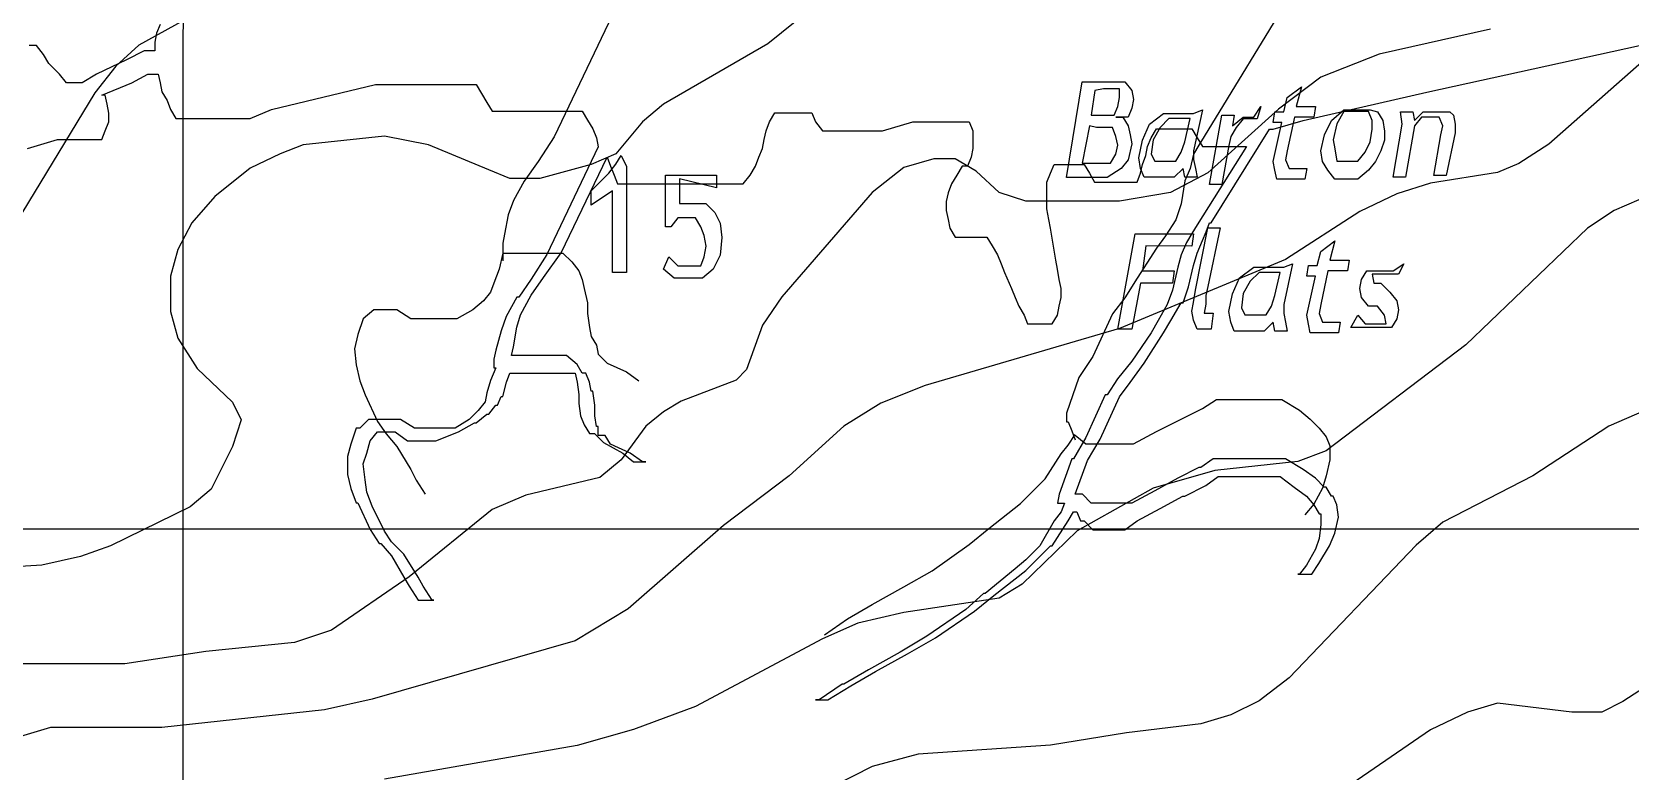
# Model space of a CAD drawing. Extents: x -0.49 to 6.91, y -0.57 to 8.11.
# Drawn here: x 0.2395 to 0.7164, y 2.5431 to 2.7636 of the extents above; entities that cross this region are included whole.
import ezdxf

# ---------------------------------------------------------------- set-up
doc = ezdxf.new("R2010")
doc.units = 0
for name, color, linetype in [('Grid', 7, 'CONTINUOUS'), ('Labels', 7, 'CONTINUOUS'), ('roads', 7, 'CONTINUOUS'), ('topo', 7, 'CONTINUOUS'), ('topo_grid', 7, 'CONTINUOUS'), ('white', 7, 'CONTINUOUS')]:
    doc.layers.add(name, color=color, linetype=linetype)

msp = doc.modelspace()

# ---------------------------------------------------------------- linework, layer by layer
at = {"layer": 'Grid', "color": 1}
for points in [[(0.416893, 2.723458), (0.416893, 2.69184), (0.412675, 2.69184), (0.412675, 2.716182), (0.406349, 2.711949), (0.406349, 2.716182), (0.408984, 2.718828), (0.411619, 2.721474), (0.413728, 2.72412), (0.41531, 2.726765)], [(0.432711, 2.71978), (0.432711, 2.712372), (0.434293, 2.712372), (0.436928, 2.712372), (0.440619, 2.712372), (0.443256, 2.709726), (0.444839, 2.706551), (0.445365, 2.702318), (0.444839, 2.697026), (0.44273, 2.692793), (0.439567, 2.690147), (0.435349, 2.690147), (0.431131, 2.690147), (0.427968, 2.692793), (0.42955, 2.696497), (0.432188, 2.693851), (0.434823, 2.693851), (0.437458, 2.693851), (0.439041, 2.693851), (0.440094, 2.696497), (0.44062, 2.699672), (0.440094, 2.702847), (0.439041, 2.705493), (0.437458, 2.708139), (0.434823, 2.708139), (0.432188, 2.708139), (0.430079, 2.705493), (0.428497, 2.705493), (0.428497, 2.720839), (0.443783, 2.720839), (0.443783, 2.717135)]]:
    msp.add_lwpolyline(points, close=True, dxfattribs=at)
at = {"layer": 'Labels', "color": 6}
for points in [[(0.567689, 2.746133), (0.568215, 2.743487), (0.567689, 2.740841), (0.566633, 2.738195), (0.565051, 2.738195), (0.562942, 2.738195), (0.565051, 2.738195), (0.566633, 2.73555), (0.56716, 2.732904), (0.567686, 2.730258), (0.566633, 2.725495), (0.564525, 2.72285), (0.560307, 2.720204), (0.55398, 2.720204), (0.551344, 2.720204), (0.54818, 2.720204), (0.552926, 2.748673), (0.558198, 2.748673), (0.562416, 2.748673), (0.565579, 2.748673)], [(0.618304, 2.747191), (0.616722, 2.74137), (0.622522, 2.74137), (0.621995, 2.738195), (0.616195, 2.738195), (0.614086, 2.728141), (0.61356, 2.725495), (0.614615, 2.72285), (0.616724, 2.72285), (0.619887, 2.72285), (0.61936, 2.719675), (0.617781, 2.719675), (0.614614, 2.719675), (0.612505, 2.719675), (0.610923, 2.719675), (0.610396, 2.72232), (0.60987, 2.724966), (0.60987, 2.724966), (0.612508, 2.736608), (0.60987, 2.736608), (0.610396, 2.739783), (0.613032, 2.739783), (0.614087, 2.744016)], [(0.556616, 2.746133), (0.555563, 2.738725), (0.558198, 2.738725), (0.560834, 2.738725), (0.562416, 2.738725), (0.563471, 2.74137), (0.563998, 2.744016), (0.563998, 2.746662), (0.562942, 2.746662), (0.56136, 2.746662), (0.559251, 2.746662)], [(0.588778, 2.740339), (0.586143, 2.728168), (0.586143, 2.725522), (0.586669, 2.722876), (0.587196, 2.72023), (0.583506, 2.72023), (0.582979, 2.722876), (0.580342, 2.72023), (0.576124, 2.72023), (0.573488, 2.72023), (0.57138, 2.72023), (0.570327, 2.722876), (0.5698, 2.726051), (0.570853, 2.731343), (0.572962, 2.736105), (0.57718, 2.73928), (0.579289, 2.73928), (0.581924, 2.73928), (0.586142, 2.73928)], [(0.574543, 2.725046), (0.577178, 2.725046), (0.579287, 2.725046), (0.580869, 2.725046), (0.582451, 2.727691), (0.583507, 2.730866), (0.585089, 2.737746), (0.584034, 2.737746), (0.581398, 2.737746), (0.578763, 2.737746), (0.576128, 2.7351), (0.574019, 2.731396), (0.573493, 2.727162)], [(0.606177, 2.741397), (0.605124, 2.737693), (0.602489, 2.737693), (0.600907, 2.737693), (0.598798, 2.735047), (0.597216, 2.732401), (0.596689, 2.729755), (0.59458, 2.718114), (0.590889, 2.718114), (0.59458, 2.738751), (0.598271, 2.738751), (0.597745, 2.735576), (0.600908, 2.738222), (0.604072, 2.738222)], [(0.640976, 2.739809), (0.642558, 2.737164), (0.643085, 2.733989), (0.643085, 2.731343), (0.642032, 2.728168), (0.640449, 2.724993), (0.638341, 2.722347), (0.635178, 2.719701), (0.631487, 2.719701), (0.628324, 2.719701), (0.626215, 2.722347), (0.624633, 2.724993), (0.624106, 2.728168), (0.625159, 2.73293), (0.627268, 2.737164), (0.630959, 2.740339), (0.635704, 2.740339), (0.638868, 2.740339)], [(0.628849, 2.725046), (0.630431, 2.725046), (0.632013, 2.725046), (0.635176, 2.725046), (0.637285, 2.727691), (0.638867, 2.730866), (0.639394, 2.734571), (0.639394, 2.737216), (0.638338, 2.739862), (0.636756, 2.739862), (0.635174, 2.739862), (0.633065, 2.739862), (0.630956, 2.739862), (0.628847, 2.736158), (0.627792, 2.731396), (0.628318, 2.72875)], [(0.663647, 2.738751), (0.664173, 2.736105), (0.664173, 2.733459), (0.661538, 2.720759), (0.657847, 2.720759), (0.659956, 2.73293), (0.660483, 2.735576), (0.659427, 2.738222), (0.656792, 2.738222), (0.654156, 2.738222), (0.652048, 2.735576), (0.64941, 2.72023), (0.645721, 2.72023), (0.648356, 2.736105), (0.648356, 2.736105), (0.64783, 2.739809), (0.65152, 2.739809), (0.652046, 2.737164), (0.652046, 2.737164), (0.654682, 2.739809), (0.6589, 2.739809), (0.661008, 2.739809), (0.66259, 2.739809)], [(0.555035, 2.735603), (0.552926, 2.72449), (0.555035, 2.72449), (0.558725, 2.72449), (0.561363, 2.72449), (0.562945, 2.727136), (0.563472, 2.729782), (0.562945, 2.732428), (0.561892, 2.735073), (0.559783, 2.735073), (0.557148, 2.735073)], [(0.591415, 2.67496), (0.588777, 2.67496), (0.587195, 2.67496), (0.586139, 2.677606), (0.585613, 2.680252), (0.586139, 2.682898), (0.586666, 2.686602), (0.590357, 2.705123), (0.594048, 2.705123), (0.590357, 2.68766), (0.58983, 2.685014), (0.58983, 2.682368), (0.589304, 2.679723), (0.590357, 2.679723), (0.591939, 2.679723)], [(0.571907, 2.699751), (0.570851, 2.692343), (0.580341, 2.692343), (0.579815, 2.688639), (0.570325, 2.688639), (0.56769, 2.674881), (0.563471, 2.674881), (0.568743, 2.70335), (0.586142, 2.70335), (0.585616, 2.699646)], [(0.628322, 2.701313), (0.62674, 2.695492), (0.63254, 2.695492), (0.632013, 2.692317), (0.626213, 2.692317), (0.624104, 2.682263), (0.623578, 2.679617), (0.624631, 2.676971), (0.626739, 2.676971), (0.629904, 2.676971), (0.629377, 2.673796), (0.627795, 2.673796), (0.624631, 2.673796), (0.622522, 2.673796), (0.620942, 2.673796), (0.620416, 2.676442), (0.619887, 2.679088), (0.619887, 2.679088), (0.622525, 2.690729), (0.619887, 2.690729), (0.620416, 2.693904), (0.623051, 2.693904), (0.624104, 2.698138)], [(0.615668, 2.69446), (0.613033, 2.682289), (0.613033, 2.679643), (0.613559, 2.676997), (0.614086, 2.674351), (0.610395, 2.674351), (0.609868, 2.676997), (0.607233, 2.674351), (0.603015, 2.674351), (0.60038, 2.674351), (0.598271, 2.674351), (0.597215, 2.676997), (0.596689, 2.680172), (0.597742, 2.685464), (0.599851, 2.690226), (0.604069, 2.693401), (0.606178, 2.693401), (0.608816, 2.693401), (0.613034, 2.693401)], [(0.601432, 2.679167), (0.60407, 2.679167), (0.606179, 2.679167), (0.607761, 2.679167), (0.609343, 2.681813), (0.610399, 2.684988), (0.611981, 2.691867), (0.610928, 2.691867), (0.60829, 2.691867), (0.605655, 2.691867), (0.60302, 2.689221), (0.600911, 2.685517), (0.600384, 2.681284)], [(0.648884, 2.69446), (0.647302, 2.691285), (0.645193, 2.691285), (0.643084, 2.691285), (0.640446, 2.691285), (0.63992, 2.691285), (0.639393, 2.691285), (0.63992, 2.688639), (0.642029, 2.688639), (0.644667, 2.685993), (0.646775, 2.683347), (0.647304, 2.680701), (0.646775, 2.678056), (0.645196, 2.67541), (0.642032, 2.67541), (0.638868, 2.67541), (0.635705, 2.67541), (0.633069, 2.67541), (0.635178, 2.679114), (0.637287, 2.676468), (0.639396, 2.676468), (0.642559, 2.676468), (0.643614, 2.676468), (0.643614, 2.676468), (0.643088, 2.679114), (0.640979, 2.68176), (0.638344, 2.68176), (0.636235, 2.684406), (0.635709, 2.687051), (0.636235, 2.689697), (0.637815, 2.692343), (0.640453, 2.692343), (0.643615, 2.692343), (0.645724, 2.692343)]]:
    msp.add_lwpolyline(points, close=True, dxfattribs=at)
at = {"layer": 'roads', "color": 7}
for points in [[(0.422693, 2.793599), (0.41373, 2.770845), (0.395276, 2.732348), (0.390531, 2.72494), (0.386313, 2.719119), (0.383149, 2.713298), (0.381569, 2.709065), (0.380514, 2.703244), (0.379987, 2.700598), (0.379987, 2.697952), (0.379987, 2.695306)], [(0.615669, 2.77566), (0.589307, 2.732428), (0.587725, 2.729782), (0.586143, 2.727136), (0.58509, 2.722903), (0.583507, 2.719198), (0.582452, 2.712319), (0.580872, 2.707557), (0.577708, 2.702794), (0.575073, 2.69909), (0.569273, 2.690094), (0.565582, 2.684273), (0.561892, 2.679511), (0.556092, 2.666811), (0.551874, 2.660461), (0.548183, 2.649878), (0.548183, 2.647232), (0.548712, 2.647232), (0.549765, 2.644586), (0.550818, 2.64194)], [(0.379985, 2.697635), (0.378929, 2.692872), (0.37735, 2.688639), (0.376294, 2.685993), (0.374185, 2.683347), (0.371022, 2.680701), (0.366277, 2.678056), (0.359422, 2.678056), (0.356259, 2.678056), (0.352568, 2.678056), (0.34835, 2.680701), (0.346241, 2.680701), (0.343078, 2.680701), (0.341496, 2.680701), (0.338333, 2.678056), (0.336751, 2.673293), (0.335695, 2.66906), (0.336224, 2.664297), (0.337277, 2.659535), (0.338859, 2.655301), (0.34255, 2.647364), (0.345185, 2.64366), (0.348348, 2.639956), (0.352566, 2.633076), (0.354148, 2.629901), (0.356784, 2.625668)], [(0.379985, 2.697635), (0.385785, 2.697635), (0.391584, 2.697635), (0.394222, 2.697635), (0.397912, 2.697635), (0.40055, 2.694989), (0.402659, 2.692343), (0.403714, 2.689697), (0.404241, 2.687051), (0.405297, 2.682818), (0.405297, 2.679643), (0.405823, 2.67541), (0.40635, 2.672764), (0.407932, 2.670118), (0.408458, 2.667472), (0.411094, 2.664826), (0.416894, 2.662181), (0.420585, 2.659535)], [(0.550816, 2.643316), (0.55398, 2.64067), (0.557143, 2.64067), (0.558199, 2.64067), (0.560307, 2.64067), (0.562416, 2.64067), (0.565051, 2.64067), (0.568214, 2.64067), (0.575069, 2.644374), (0.58245, 2.648078), (0.588777, 2.651253), (0.592995, 2.653899), (0.596158, 2.653899), (0.603013, 2.653899), (0.607231, 2.653899), (0.612503, 2.653899), (0.617775, 2.650724), (0.620939, 2.648078), (0.623574, 2.645433), (0.625683, 2.642787), (0.626739, 2.640141), (0.626739, 2.635908), (0.625683, 2.631145), (0.62463, 2.627441), (0.621992, 2.622678), (0.619357, 2.619503)], [(0.475946, 2.583732), (0.4828, 2.588494), (0.490181, 2.592728), (0.499672, 2.598019), (0.508108, 2.602782), (0.51918, 2.610719), (0.52498, 2.615482), (0.53447, 2.62289), (0.537633, 2.626065), (0.541851, 2.630298), (0.546597, 2.637707), (0.548706, 2.640353), (0.550814, 2.643528)]]:
    msp.add_lwpolyline(points, dxfattribs=at)
at = {"layer": 'topo', "color": 2}
for points in [[(0.189649, 2.945973), (0.242373, 2.929569), (0.263463, 2.924806), (0.296679, 2.90946), (0.30037, 2.905227), (0.307224, 2.893585), (0.319883, 2.878239), (0.332537, 2.853369), (0.347299, 2.838552), (0.351517, 2.83326), (0.353099, 2.827969), (0.352573, 2.825323), (0.344664, 2.817385), (0.32252, 2.802569), (0.305116, 2.793044), (0.300898, 2.787752), (0.29668, 2.77611), (0.293517, 2.771877), (0.271373, 2.759706), (0.264518, 2.753356), (0.258191, 2.745419), (0.223921, 2.689009)], [(0.475416, 2.773279), (0.459072, 2.76005), (0.427964, 2.742058), (0.421637, 2.736767), (0.413729, 2.727242), (0.406347, 2.724067), (0.391057, 2.719833), (0.382094, 2.719833), (0.375767, 2.722479), (0.357841, 2.729888), (0.34466, 2.732533), (0.320406, 2.729888), (0.313548, 2.727242), (0.304584, 2.723008), (0.29404, 2.714542), (0.287185, 2.706604), (0.282967, 2.698667), (0.280858, 2.690729), (0.280858, 2.680146), (0.282967, 2.672208), (0.288767, 2.663213), (0.299312, 2.653158), (0.301947, 2.647867), (0.299312, 2.639929), (0.292985, 2.627229), (0.286658, 2.621938), (0.262932, 2.610296), (0.253969, 2.607121), (0.24237, 2.604475), (0.198608, 2.601829)], [(0.674718, 2.764416), (0.641501, 2.757007), (0.624102, 2.750128), (0.611448, 2.740603), (0.590359, 2.721553), (0.579286, 2.715732), (0.563996, 2.713086), (0.536052, 2.713086), (0.528144, 2.715732), (0.521289, 2.722082), (0.514962, 2.725786), (0.508635, 2.725786), (0.499668, 2.723141), (0.490178, 2.715732), (0.463288, 2.684617), (0.457488, 2.676151), (0.452743, 2.662921), (0.44958, 2.659746), (0.433235, 2.653396), (0.427963, 2.650221), (0.42269, 2.645988), (0.415309, 2.635934), (0.408982, 2.630642), (0.386838, 2.625351), (0.37682, 2.621117), (0.352039, 2.601009), (0.328841, 2.585134), (0.317768, 2.58143), (0.291402, 2.578784), (0.267148, 2.57508), (0.235516, 2.57508)], [(0.727447, 2.761241), (0.692118, 2.730126), (0.683154, 2.724305), (0.676827, 2.721659), (0.656792, 2.718484), (0.646774, 2.715309), (0.635702, 2.710017), (0.613558, 2.69573), (0.563997, 2.675092), (0.506, 2.658159), (0.492814, 2.652867), (0.481742, 2.645988), (0.465398, 2.631171), (0.44589, 2.616355), (0.417418, 2.591484), (0.401601, 2.581959), (0.340968, 2.564496), (0.326732, 2.561321), (0.278221, 2.55603), (0.245005, 2.55603), (0.236042, 2.553384)], [(0.719015, 2.713483), (0.711634, 2.710308), (0.703725, 2.705017), (0.667341, 2.670224), (0.625688, 2.63858), (0.617252, 2.635405), (0.592472, 2.632759), (0.574018, 2.627467), (0.551347, 2.614767), (0.535002, 2.598892), (0.528148, 2.594659), (0.499672, 2.590426), (0.485964, 2.587251), (0.475419, 2.582488), (0.437457, 2.56238), (0.419004, 2.555501), (0.402132, 2.550738), (0.344662, 2.540684)], [(0.725866, 2.652814), (0.710048, 2.645935), (0.687372, 2.631119), (0.660483, 2.61736), (0.652574, 2.610481), (0.614613, 2.570926), (0.605649, 2.564047), (0.597214, 2.559813), (0.58825, 2.557168), (0.566106, 2.554522), (0.543435, 2.550818), (0.503887, 2.548172), (0.490178, 2.544468), (0.462234, 2.53018)], [(0.732194, 2.575503), (0.714267, 2.563861), (0.70794, 2.560686), (0.698977, 2.560686), (0.676829, 2.563332), (0.667866, 2.560686), (0.656793, 2.555395), (0.628322, 2.535816)]]:
    msp.add_lwpolyline(points, dxfattribs=at)
at = {"layer": 'topo_grid', "color": 7}
for points in [[(0.28455, 2.502028), (0.28455, 2.553701), (0.28455, 2.604845), (0.28455, 2.656492), (0.28455, 2.707636), (0.28455, 2.759309), (0.285076, 2.810453), (0.285076, 2.862126), (0.285076, 2.913799), (0.285076, 2.964943), (0.285076, 3.016616), (0.285076, 3.06776), (0.285603, 3.119434)], [(0.216008, 2.615376), (0.253442, 2.615376), (0.290349, 2.615376), (0.327788, 2.615376), (0.364695, 2.615376), (0.40213, 2.615376), (0.439037, 2.615376), (0.476471, 2.615376), (0.51391, 2.615376), (0.550817, 2.615376), (0.588252, 2.615376), (0.625159, 2.615376), (0.662593, 2.615376), (0.700032, 2.615376), (0.736939, 2.615376)]]:
    msp.add_lwpolyline(points, dxfattribs=at)
at = {"layer": 'white', "color": 7}
for points in [[(0.277692, 2.765871), (0.276636, 2.763225), (0.27611, 2.760579), (0.27611, 2.757933), (0.272945, 2.757933), (0.267674, 2.755288), (0.258711, 2.751054), (0.254493, 2.748408), (0.253968, 2.748408), (0.251859, 2.748408), (0.24975, 2.748408), (0.247642, 2.751054), (0.244478, 2.754229), (0.242896, 2.756875), (0.240787, 2.759521), (0.238678, 2.759521)], [(0.238151, 2.728829), (0.247114, 2.731475), (0.250282, 2.731475), (0.252918, 2.731475), (0.255554, 2.731475), (0.25819, 2.731475), (0.260299, 2.731475), (0.261354, 2.734121), (0.262408, 2.736767), (0.262408, 2.739413), (0.261881, 2.742058), (0.261354, 2.744704), (0.260299, 2.744704), (0.269263, 2.748408), (0.274008, 2.751054), (0.274535, 2.751054), (0.27717, 2.751054), (0.277699, 2.748408), (0.278226, 2.745763), (0.279808, 2.743117), (0.280861, 2.740471), (0.282443, 2.737825), (0.284552, 2.737825), (0.287187, 2.737825), (0.289822, 2.737825), (0.29246, 2.737825), (0.295623, 2.737825), (0.298786, 2.737825), (0.304586, 2.737825), (0.310913, 2.740471), (0.342021, 2.747879), (0.348347, 2.747879), (0.354147, 2.747879), (0.357311, 2.747879), (0.359946, 2.747879), (0.362582, 2.747879), (0.365217, 2.747879), (0.367855, 2.747879), (0.369963, 2.747879), (0.372072, 2.747879), (0.373654, 2.745233), (0.375237, 2.742588), (0.376819, 2.739942), (0.378928, 2.739942), (0.381036, 2.739942), (0.383145, 2.739942), (0.38578, 2.739942), (0.388415, 2.739942), (0.394215, 2.739942), (0.396851, 2.739942), (0.399486, 2.739942), (0.401595, 2.739942), (0.403703, 2.739942), (0.405286, 2.737296), (0.406868, 2.73465), (0.407921, 2.732004), (0.408447, 2.729358), (0.393157, 2.697211), (0.388412, 2.689803), (0.384721, 2.684511), (0.384195, 2.684511), (0.381032, 2.678691), (0.381032, 2.678691), (0.37945, 2.674457), (0.37945, 2.674457), (0.377867, 2.668636), (0.377341, 2.665991), (0.377341, 2.665991), (0.377341, 2.665991), (0.377341, 2.663345), (0.377341, 2.663345), (0.377867, 2.663345), (0.376285, 2.659641), (0.375232, 2.655936), (0.374706, 2.653291), (0.372597, 2.650645), (0.369959, 2.647999), (0.365741, 2.645353), (0.359415, 2.645353), (0.356258, 2.645353), (0.353623, 2.645353), (0.349405, 2.647999), (0.348877, 2.647999), (0.346239, 2.647999), (0.345713, 2.647999), (0.343077, 2.647999), (0.342551, 2.647999), (0.342024, 2.647999), (0.340442, 2.647999), (0.339916, 2.647999), (0.33728, 2.645353), (0.336754, 2.645353), (0.336227, 2.645353), (0.336227, 2.645353), (0.336227, 2.645353), (0.334645, 2.640591), (0.334645, 2.640591), (0.333589, 2.636886), (0.333589, 2.636886), (0.333589, 2.636886), (0.333589, 2.631595), (0.333589, 2.631595), (0.334645, 2.627361), (0.334645, 2.627361), (0.336227, 2.623128), (0.336754, 2.623128), (0.340445, 2.615191), (0.34308, 2.610957), (0.343606, 2.610957), (0.346769, 2.607253), (0.35046, 2.600903), (0.35046, 2.600903), (0.352043, 2.598257), (0.354678, 2.594024), (0.354678, 2.594024), (0.355204, 2.594024), (0.355731, 2.594024), (0.355731, 2.594024), (0.356257, 2.594024), (0.356784, 2.594024), (0.357311, 2.594024), (0.357837, 2.594024), (0.358364, 2.594024), (0.35889, 2.594024), (0.35889, 2.594024), (0.35889, 2.594024), (0.359417, 2.594024), (0.359417, 2.594024), (0.358894, 2.594024), (0.358894, 2.594024), (0.358894, 2.594024), (0.356259, 2.598257), (0.356259, 2.598257), (0.354677, 2.600903), (0.350459, 2.607782), (0.350459, 2.607782), (0.346768, 2.611486), (0.34466, 2.614661), (0.340969, 2.62207), (0.339387, 2.626303), (0.33886, 2.630007), (0.338334, 2.63477), (0.339387, 2.637945), (0.340442, 2.641649), (0.342551, 2.644295), (0.343604, 2.644295), (0.345713, 2.644295), (0.346239, 2.644295), (0.347822, 2.644295), (0.351512, 2.641649), (0.352039, 2.641649), (0.35573, 2.641649), (0.356256, 2.641649), (0.35942, 2.641649), (0.359946, 2.641649), (0.3668, 2.644295), (0.371545, 2.646941), (0.372072, 2.646941), (0.375236, 2.649586), (0.375762, 2.649586), (0.377871, 2.652232), (0.377871, 2.652232), (0.378397, 2.652232), (0.379453, 2.654878), (0.37998, 2.654878), (0.37998, 2.654878), (0.381035, 2.659111), (0.382088, 2.661757), (0.385779, 2.661757), (0.391578, 2.661757), (0.394216, 2.661757), (0.397379, 2.661757), (0.399488, 2.661757), (0.399488, 2.661757), (0.40107, 2.661757), (0.40107, 2.661757), (0.401597, 2.661757), (0.402123, 2.659111), (0.40265, 2.655407), (0.40265, 2.652761), (0.40265, 2.652761), (0.40265, 2.652761), (0.403176, 2.649057), (0.404229, 2.646411), (0.404229, 2.646411), (0.404229, 2.646411), (0.405812, 2.643766), (0.405812, 2.643766), (0.406867, 2.643766), (0.406867, 2.643766), (0.407394, 2.643766), (0.410029, 2.64112), (0.410029, 2.64112), (0.415829, 2.637945), (0.418992, 2.635299), (0.419519, 2.635299), (0.420045, 2.635299), (0.420572, 2.635299), (0.421098, 2.635299), (0.421627, 2.635299), (0.422154, 2.635299), (0.422154, 2.635299), (0.42268, 2.635299), (0.42268, 2.635299), (0.42268, 2.635299), (0.42268, 2.635299), (0.42268, 2.635299), (0.42268, 2.635299), (0.42268, 2.635299), (0.422164, 2.635299), (0.422164, 2.635299), (0.421637, 2.635299), (0.417946, 2.637945), (0.417946, 2.637945), (0.412146, 2.640591), (0.410564, 2.643236), (0.409511, 2.643236), (0.409511, 2.643236), (0.408458, 2.643236), (0.408458, 2.645882), (0.407929, 2.645882), (0.407402, 2.649057), (0.407402, 2.652232), (0.407402, 2.652232), (0.406876, 2.656466), (0.406876, 2.656466), (0.406349, 2.656466), (0.40582, 2.659111), (0.40582, 2.659111), (0.404767, 2.661757), (0.40424, 2.661757), (0.40424, 2.661757), (0.403714, 2.661757), (0.402132, 2.664403), (0.398969, 2.667049), (0.398442, 2.667049), (0.394751, 2.667049), (0.391584, 2.667049), (0.385784, 2.667049), (0.38262, 2.667049), (0.383147, 2.669695), (0.3842, 2.675516), (0.385255, 2.67922), (0.388418, 2.685041), (0.392109, 2.690332), (0.397381, 2.697741), (0.397381, 2.697741), (0.411091, 2.72621), (0.412144, 2.723564), (0.413199, 2.720918), (0.414252, 2.718272), (0.416361, 2.718272), (0.417943, 2.718272), (0.420578, 2.718272), (0.423214, 2.718272), (0.425849, 2.718272), (0.429013, 2.718272), (0.431648, 2.718272), (0.434812, 2.718272), (0.43798, 2.718272), (0.440615, 2.718272), (0.443778, 2.718272), (0.446414, 2.718272), (0.449052, 2.718272), (0.451687, 2.718272), (0.453796, 2.720918), (0.455378, 2.723564), (0.456431, 2.72621), (0.457487, 2.728856), (0.458013, 2.731501), (0.45854, 2.734147), (0.459595, 2.736793), (0.461177, 2.739439), (0.46276, 2.739439), (0.464868, 2.739439), (0.466977, 2.739439), (0.468559, 2.739439), (0.470668, 2.739439), (0.47225, 2.739439), (0.473306, 2.736793), (0.475415, 2.734147), (0.476997, 2.734147), (0.479106, 2.734147), (0.481741, 2.734147), (0.484376, 2.734147), (0.48754, 2.734147), (0.490175, 2.734147), (0.493338, 2.734147), (0.502301, 2.736793), (0.505465, 2.736793), (0.508101, 2.736793), (0.511264, 2.736793), (0.513373, 2.736793), (0.516008, 2.736793), (0.517591, 2.736793), (0.519173, 2.736793), (0.520229, 2.734147), (0.520229, 2.731501), (0.520229, 2.728856), (0.519702, 2.72621), (0.518646, 2.723564), (0.517064, 2.723564), (0.515482, 2.720918), (0.5139, 2.718272), (0.512847, 2.715626), (0.512317, 2.712981), (0.512317, 2.710335), (0.512847, 2.707689), (0.513373, 2.705043), (0.514955, 2.702397), (0.516538, 2.702397), (0.518646, 2.702397), (0.520755, 2.702397), (0.522337, 2.702397), (0.524446, 2.702397), (0.526028, 2.699751), (0.52761, 2.697106), (0.528666, 2.69446), (0.529719, 2.691814), (0.531828, 2.687051), (0.532884, 2.684406), (0.533937, 2.68176), (0.535519, 2.679114), (0.536572, 2.676468), (0.538681, 2.676468), (0.540789, 2.676468), (0.542371, 2.676468), (0.543954, 2.676468), (0.545536, 2.679114), (0.546062, 2.68176), (0.546589, 2.684406), (0.546589, 2.687051), (0.546062, 2.689697), (0.545536, 2.692872), (0.545007, 2.695518), (0.543427, 2.705043), (0.542901, 2.707689), (0.542374, 2.710864), (0.542374, 2.71351), (0.542374, 2.716156), (0.542374, 2.718801), (0.543427, 2.721447), (0.544483, 2.724093), (0.546062, 2.724093), (0.548171, 2.724093), (0.55028, 2.724093), (0.551862, 2.724093), (0.553444, 2.724093), (0.555024, 2.721447), (0.556606, 2.718801), (0.558188, 2.718801), (0.55977, 2.718801), (0.561879, 2.718801), (0.563988, 2.718801), (0.566097, 2.718801), (0.567679, 2.718801), (0.569261, 2.718801), (0.570317, 2.721447), (0.570843, 2.724093), (0.571896, 2.726739), (0.572423, 2.729385), (0.573479, 2.732031), (0.575058, 2.734676), (0.57664, 2.734676), (0.578749, 2.734676), (0.580858, 2.734676), (0.58244, 2.734676), (0.584022, 2.734676), (0.585604, 2.734676), (0.587187, 2.732031), (0.588769, 2.729385), (0.590878, 2.729385), (0.592986, 2.729385), (0.595622, 2.729385), (0.598257, 2.729385), (0.600892, 2.729385), (0.601948, 2.729385), (0.587184, 2.706101), (0.587184, 2.706101), (0.585602, 2.703456), (0.58402, 2.70081), (0.58402, 2.70081), (0.582438, 2.697106), (0.582438, 2.697106), (0.581382, 2.693401), (0.579803, 2.686522), (0.57822, 2.682289), (0.575585, 2.677526), (0.573476, 2.673822), (0.567676, 2.665356), (0.567676, 2.665356), (0.563458, 2.660064), (0.560295, 2.655301), (0.559766, 2.655301), (0.553967, 2.642601), (0.550276, 2.636251), (0.54975, 2.636251), (0.54975, 2.636251), (0.546058, 2.625668), (0.546058, 2.625668), (0.546058, 2.625668), (0.545532, 2.623022), (0.545532, 2.623022), (0.545532, 2.623022), (0.545532, 2.623022), (0.546058, 2.623022), (0.546058, 2.623022), (0.546585, 2.623022), (0.546585, 2.623022), (0.547641, 2.623022), (0.546585, 2.620376), (0.544476, 2.617731), (0.540258, 2.610322), (0.53604, 2.606089), (0.532877, 2.603443), (0.523914, 2.596035), (0.523388, 2.596035), (0.518115, 2.591272), (0.506516, 2.583335), (0.498607, 2.578572), (0.489117, 2.573281), (0.481735, 2.569047), (0.481208, 2.569047), (0.474354, 2.564285), (0.474354, 2.564285), (0.473828, 2.564285), (0.473301, 2.564285), (0.473301, 2.564285), (0.473301, 2.564285), (0.473301, 2.564285), (0.473301, 2.564285), (0.473301, 2.564285), (0.473828, 2.564285), (0.474354, 2.564285), (0.474881, 2.564285), (0.475407, 2.564285), (0.475934, 2.564285), (0.47646, 2.564285), (0.476987, 2.564285), (0.483842, 2.568518), (0.483842, 2.568518), (0.491223, 2.572751), (0.500713, 2.578043), (0.509149, 2.582806), (0.520749, 2.590743), (0.526548, 2.595506), (0.536039, 2.602914), (0.536039, 2.602914), (0.539202, 2.606089), (0.54342, 2.610322), (0.543947, 2.610322), (0.548692, 2.617731), (0.550275, 2.620376), (0.550275, 2.620376), (0.55133, 2.620376), (0.552383, 2.617731), (0.55291, 2.617731), (0.553436, 2.617731), (0.556074, 2.615085), (0.557127, 2.615085), (0.557654, 2.615085), (0.559763, 2.615085), (0.561871, 2.615085), (0.562398, 2.615085), (0.562924, 2.615085), (0.56556, 2.615085), (0.569251, 2.617731), (0.576105, 2.621435), (0.582959, 2.625139), (0.583485, 2.625139), (0.589812, 2.628314), (0.593502, 2.63096), (0.596137, 2.63096), (0.602464, 2.63096), (0.602991, 2.63096), (0.606682, 2.63096), (0.611955, 2.63096), (0.616173, 2.627785), (0.619868, 2.625139), (0.621971, 2.622493), (0.623554, 2.619847), (0.62408, 2.619847), (0.62408, 2.616672), (0.623554, 2.612439), (0.622503, 2.609264), (0.619868, 2.604501), (0.617754, 2.601856), (0.617227, 2.601856), (0.617227, 2.601856), (0.617227, 2.601856), (0.617227, 2.601856), (0.617227, 2.601856), (0.617227, 2.601856), (0.617754, 2.601856), (0.617754, 2.601856), (0.61828, 2.601856), (0.618807, 2.601856), (0.619333, 2.601856), (0.619865, 2.601856), (0.620389, 2.601856), (0.620916, 2.601856), (0.620916, 2.601856), (0.621442, 2.601856), (0.623551, 2.605031), (0.626719, 2.610322), (0.626719, 2.610322), (0.628301, 2.614026), (0.628301, 2.614026), (0.629354, 2.618789), (0.629354, 2.618789), (0.629354, 2.618789), (0.628828, 2.622493), (0.628828, 2.622493), (0.628828, 2.622493), (0.628828, 2.622493), (0.627772, 2.625139), (0.627772, 2.625139), (0.627246, 2.625139), (0.625663, 2.627785), (0.625137, 2.627785), (0.622502, 2.630431), (0.622502, 2.630431), (0.618805, 2.633076), (0.613534, 2.636251), (0.613007, 2.636251), (0.607734, 2.636251), (0.603517, 2.636251), (0.603012, 2.636251), (0.596157, 2.636251), (0.592994, 2.636251), (0.592467, 2.636251), (0.591941, 2.636251), (0.58825, 2.633606), (0.587723, 2.633606), (0.581396, 2.630431), (0.581396, 2.630431), (0.574542, 2.626726), (0.567688, 2.623022), (0.564524, 2.623022), (0.563998, 2.623022), (0.562416, 2.623022), (0.560307, 2.623022), (0.558727, 2.623022), (0.558198, 2.623022), (0.557672, 2.623022), (0.555563, 2.623022), (0.552928, 2.625668), (0.552397, 2.625668), (0.551871, 2.625668), (0.551871, 2.625668), (0.550818, 2.625668), (0.550818, 2.625668), (0.554508, 2.635722), (0.558199, 2.642072), (0.563999, 2.654772), (0.567162, 2.659006), (0.57138, 2.664826), (0.57718, 2.673822), (0.579288, 2.677526), (0.582451, 2.682818), (0.582978, 2.682818), (0.58456, 2.687581), (0.58456, 2.687581), (0.586142, 2.693931), (0.587195, 2.697635), (0.588778, 2.701339), (0.589833, 2.703985), (0.590886, 2.706631), (0.591413, 2.706631), (0.608812, 2.734571), (0.609867, 2.734571), (0.618831, 2.737216), (0.655741, 2.745683), (0.72323, 2.7605)]]:
    msp.add_lwpolyline(points, dxfattribs=at)

doc.saveas('drawing.dxf')
